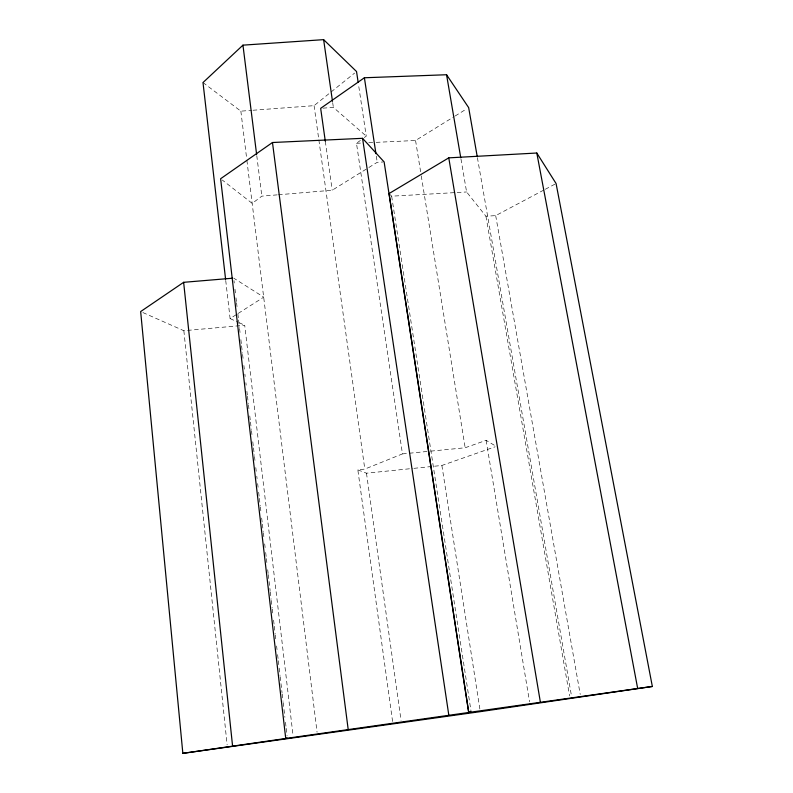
<?xml version="1.0" encoding="UTF-8"?>
<svg xmlns="http://www.w3.org/2000/svg" width="793" height="793" viewBox="0 0 793 793"><rect width="100%" height="100%" fill="white"/><g stroke="black" fill="none" stroke-linecap="round" stroke-linejoin="round"><path stroke-width="0.59" stroke-dasharray="3.96 2.97" d="M252.997 110.247L314.078 105.657L354.63 73.065M277.223 194.86L261.839 196.158L252.214 203.385L222.248 180.001M392.585 721.521L357.841 469.882L364.8 469.079L402.457 453.903L356.483 143.285L360.389 140.42M364.294 137.566L366.247 136.138L358.367 83.721M225.727 280.474L230.099 318.578L237.236 314.028M238.247 313.384L263.722 297.147L233.687 278.125M278.412 194.761L332.208 190.231L367.823 168.136M368.864 167.482L377.25 162.287L382.989 161.99M376.179 142.353L415.562 140.49L454.111 116.63M455.152 115.996L466.581 108.919M460.971 158.996L466.611 191.975L485.94 216.241L495.684 215.617L544.226 189.844M545.297 189.269L555.011 184.115M430.738 451.138L465.174 447.758L486.109 440.343L496.259 446.4M413.916 468.336L441.879 465.461L495.11 446.806M357.841 469.882L366.485 473.203L412.697 468.455M402.457 453.903L429.509 451.257M142.869 312.551L183.857 330.721L244.72 325.249L293.053 735.488M202.998 82.561L240.854 111.159L251.778 110.336M322.969 108.165L333.367 107.382L366.247 136.138M389.046 193.571L391.663 196.178L466.611 191.975M356.483 143.285L361.41 143.047M368.795 142.7L374.95 142.413M230.099 318.578L237.969 322.176M239.099 322.682L244.72 325.249M495.684 215.617L580.238 694.46M477.406 157.648L571.456 695.729M485.94 216.241L569.602 695.967M486.109 440.343L529.555 701.825M415.562 140.49L421.083 174.629M421.271 175.848L465.174 447.758M441.879 465.461L479.894 709.21M391.663 196.178L470.983 710.915M376.318 156.162L377.25 162.287M332.673 102.545L333.367 107.382M325.318 141.342L332.208 190.231M366.485 473.203L401.04 720.381M314.078 105.657L364.8 469.079M256.773 155.646L261.839 196.158M240.854 111.159L246.742 159.125M246.891 160.355L317.061 732.217M233.975 280.583L234.262 283.042M234.986 289.197L235.412 292.885M235.987 297.801L236.413 301.499M236.562 302.728L237.276 308.874M237.85 313.8L238.425 318.717M238.574 319.946L239.427 327.331M239.575 328.56L240.289 334.715M240.864 339.632L241.439 344.559M241.578 345.788L242.44 353.172M242.589 354.402L243.164 359.318M243.877 365.474L244.313 369.161M244.878 374.078L245.166 376.546M245.889 382.692L246.177 385.16M246.891 391.306L247.327 394.993M247.466 396.232L248.328 403.607M248.467 404.836L249.19 410.992M249.765 415.909L250.34 420.835M250.479 422.064L251.341 429.449M251.48 430.678L252.204 436.824M252.779 441.751L253.354 446.667M253.492 447.896L254.355 455.281M254.494 456.51L255.217 462.666M255.792 467.583L256.218 471.28M256.793 476.196L257.081 478.655M257.656 483.581L258.082 487.269M258.657 492.195L259.232 497.112M259.37 498.341L260.233 505.726M260.382 506.955L261.095 513.101M261.67 518.027L262.245 522.944M262.384 524.183L263.246 531.558M263.395 532.787L264.109 538.943M264.684 543.859L265.12 547.557M265.685 552.473L266.26 557.4M266.408 558.629L267.122 564.775M267.697 569.701L268.133 573.389M268.272 574.618L270.135 590.616M270.284 591.846L271.147 599.23M271.285 600.46L272.148 607.835M272.286 609.064L273.01 615.219M273.585 620.136L274.16 625.062M274.299 626.292L275.161 633.676M275.3 634.906L276.023 641.051M276.598 645.978L277.025 649.665M277.6 654.592L278.174 659.508M278.313 660.738L279.037 666.893M279.176 668.122L280.038 675.507M280.177 676.736L282.05 692.725M282.189 693.954L283.051 701.339M283.19 702.568L284.915 717.338M285.49 722.254L286.065 727.171M286.204 728.41L287.066 735.785M183.857 330.721L227.125 744.835"/><path stroke-width="1.19" d="M358.178 82.502L356.533 71.529L323.623 39.65L242.955 45.151L202.998 82.561L225.589 279.245M477.198 156.429L468.663 107.63L446.558 74.74L364.393 77.764L320.659 108.344L325.318 141.342M285.728 738.471L471.171 712.134L468.693 712.491L384.129 161.931L362.56 138.319L272.475 142.512L220.623 178.732L285.728 738.471L287.353 738.253L182.846 753.35L140.658 311.57L183.639 282.318L232.468 278.224M448.769 157.857L389.046 193.571L468.752 712.451L652.342 686.46L556.081 183.55L536.802 153.019L448.769 157.857L540.35 701.983M652.342 686.46L480.271 711.648L182.846 753.35M536.802 153.019L637.622 688.215M446.558 74.74L460.763 157.777M364.393 77.764L375.941 153.703M362.56 138.319L448.798 715.068M323.623 39.65L332.495 101.335M272.475 142.512L348.167 729.302M242.955 45.151L256.615 154.417M183.639 282.318L232.577 746.015"/></g></svg>
